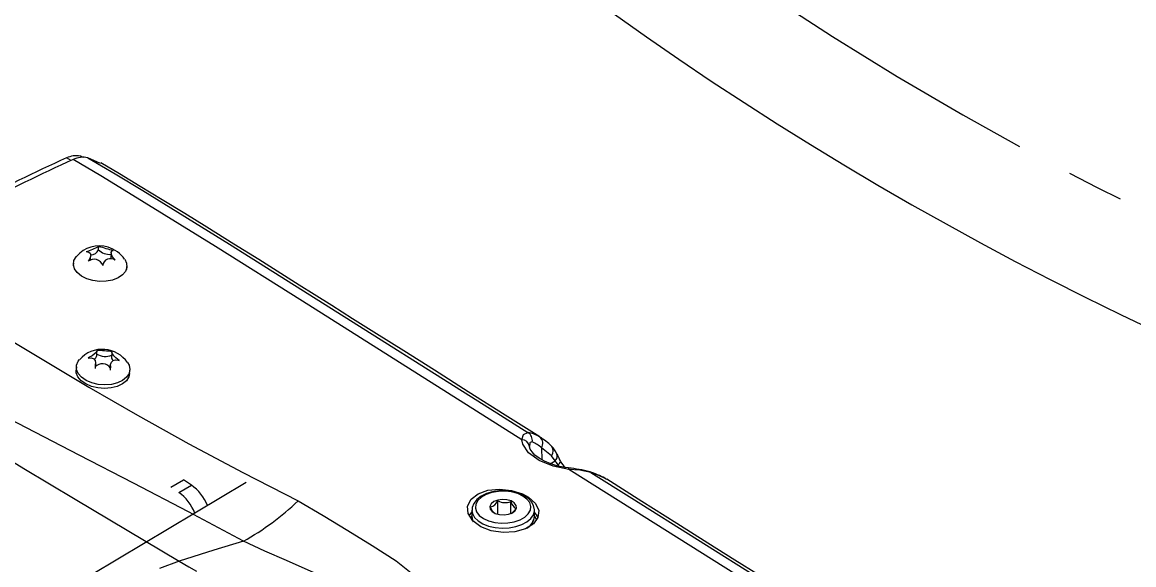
# Model space of a CAD drawing. Header units: millimetres. Extents: x 20 to 768, y 29 to 540.
# Drawn here: x 495.19 to 544.92, y 227.75 to 252.03 of the extents above; entities that cross this region are included whole.
import ezdxf

# ---------------------------------------------------------------- set-up
doc = ezdxf.new("R2010")
doc.units = ezdxf.units.MM
doc.linetypes.add('CENTERX2', pattern=[20.32, 12.7, -2.54, 2.54, -2.54])
doc.styles.add('SLDTEXTSTYLE0', font='TXT', dxfattribs={"width": 0.605})
doc.dimstyles.new('SLDDIMSTYLE1', dxfattribs={"dimtxt": 3.5, "dimasz": 3.5, "dimexe": 0, "dimexo": 0.0625, "dimgap": 0.875, "dimtad": 1, "dimtoh": 1, "dimdec": 4, "dimlfac": 10, "dimzin": 12, "dimdsep": 46, "dimtxsty": 'SLDTEXTSTYLE0', "dimsah": 1, "dimcen": 0.09, "dimadec": 1, "dimazin": 0, "dimtfac": 1, "dimtdec": 3, "dimtofl": 0, "dimtmove": 0, "dimatfit": 3, "dimfxl": 1, "dimfrac": 2, "dimtolj": 1, "dimtzin": 12, "dimarcsym": 0})

# ---------------------------------------------------------------- blocks, each defined once
blk = doc.blocks.new('*D17')
at = {"color": 7, "linetype": 'Continuous', "lineweight": 0, "transparency": 16777216}
for p, q in [((668.128, 378.198), (767.702, 378.198)), ((463.857, 352.151), (457.826, 351.088))]:
    blk.add_line(p, q, dxfattribs=at)
blk.add_arc((611.578, 378.198), 154.624, 190, 0, dxfattribs=at)
for points in [[(766.202, 378.198), (765.624, 374.705), (766.701, 374.693)], [(459.303, 351.348), (459.421, 347.809), (460.479, 348.008)]]:
    blk.add_solid(points, dxfattribs=at)
at = {"color": 7, "linetype": 'Continuous', "lineweight": 0, "transparency": 16777216, "char_height": 3.5, "attachment_point": 1, "rotation": 5, "style": 'SLDTEXTSTYLE0'}
for s, insert in [('%%d', (627.595, 228.914)), ('170', (619.604, 228.225))]:
    blk.add_mtext(s, dxfattribs=dict(at, insert=insert))

msp = doc.modelspace()

# ---------------------------------------------------------------- linework, layer by layer
at = {"color": 8, "linetype": 'Continuous', "lineweight": 15}
for p, q in [((497.370365, 245.840118), (497.166716, 245.957682)), ((497.870498, 245.989767), (497.788493, 246.037107)), ((518.418949, 232.979076), (518.442593, 232.44435)), ((518.810841, 232.27198), (519.027601, 232.397113)), ((519.216013, 232.151673), (519.154947, 232.232381)), ((515.295992, 229.916642), (515.25585, 229.852077))]:
    msp.add_line(p, q, dxfattribs=at)
at = {"color": 7, "linetype": 'Continuous', "lineweight": 15}
for p, q in [((498.694727, 245.716985), (498.12004, 245.968502)), ((498.599757, 241.851887), (498.609552, 242.007952)), ((497.474417, 241.243672), (497.467378, 241.131532)), ((498.232415, 241.350976), (498.247512, 241.591585)), ((499.158372, 241.729755), (499.143275, 241.489146)), ((499.861229, 240.958262), (499.869705, 241.093363)), ((498.517539, 237.119511), (498.529884, 237.316251)), ((499.195582, 237.258909), (499.182664, 237.053018)), ((499.203197, 237.281943), (499.216578, 237.291635)), ((497.606534, 236.614508), (497.596672, 236.457275)), ((498.457264, 236.528773), (498.470186, 236.734661)), ((499.134734, 236.659002), (499.122389, 236.462261)), ((499.99228, 236.312057), (500.001826, 236.464196)), ((518.871824, 232.625083), (518.418949, 232.979076)), ((519.027601, 232.397113), (518.871824, 232.625083)), ((505.205201, 231.435484), (495.866988, 225.855597)), ((501.835313, 231.22083), (502.400999, 231.547393)), ((502.188007, 230.988743), (502.753692, 231.315306)), ((502.753692, 231.315306), (502.400999, 231.547393)), ((521.33677, 231.57109), (521.272968, 231.610066)), ((516.472876, 230.00376), (516.472876, 230.609619)), ((517.046797, 230.038194), (517.046797, 230.573385)), ((515.183307, 229.938063), (515.305479, 230.10065)), ((515.305476, 230.192414), (515.305476, 229.914783)), ((515.305476, 230.192414), (515.305759, 230.176091)), ((515.305476, 229.914783), (515.307232, 229.874308)), ((518.105476, 229.914783), (518.105107, 229.933266)), ((518.105476, 229.914783), (518.105476, 230.192414)), ((518.00077, 229.524378), (518.005473, 229.588173)), ((502.21109, 227.91223), (501.324232, 227.579533))]:
    msp.add_line(p, q, dxfattribs=at)
at = {"color": 7, "linetype": 'Continuous', "lineweight": 15, "flags": 128}
for points in [[(517.534264, 233.345704), (515.517554, 234.622128), (507.72059, 239.55035), (503.826539, 241.997026), (499.94527, 244.399538), (498.701486, 245.154111), (497.46484, 245.885045)], [(497.788493, 246.037107), (497.940922, 245.993344), (497.946977, 245.991369)], [(498.12004, 245.968502), (499.345359, 245.244338), (500.578937, 244.496019), (504.455654, 242.096139), (508.344988, 239.651855), (516.135036, 234.726351), (517.81132, 233.66493)], [(518.34245, 233.467902), (516.802972, 234.442381), (515.144613, 235.492115), (513.628789, 236.451309), (512.260528, 237.316555), (511.041224, 238.086976), (509.969478, 238.76345), (509.041917, 239.348292), (508.253889, 239.844574), (507.581541, 240.267489), (506.750415, 240.789568), (505.768181, 241.405296), (504.657103, 242.099808), (503.447518, 242.852782), (502.453943, 243.468108), (501.449131, 244.086352), (500.463444, 244.687217), (499.533594, 245.246139), (498.703555, 245.733684)], [(498.05294, 241.768267), (498.17262, 241.745838), (498.229152, 241.68998), (498.248028, 241.603815), (498.228716, 241.50367), (498.17557, 241.390748), (498.141026, 241.336442)], [(499.342336, 241.383987), (499.230508, 241.531539), (499.176963, 241.635022), (499.158169, 241.722543), (499.174855, 241.78083), (499.222862, 241.811817), (499.254249, 241.815811)], [(489.106622, 241.268449), (489.860187, 240.81319), (490.794461, 240.230365), (491.903044, 239.531905), (493.173681, 238.733408), (494.592705, 237.851168), (496.146549, 236.901525), (498.170592, 235.695671), (500.345582, 234.44006), (502.646789, 233.157807), (505.049484, 231.872049), (507.528922, 230.605908)], [(499.769176, 241.423916), (499.853681, 241.246542), (499.866465, 241.060645), (499.804195, 240.881524), (499.670789, 240.720446), (499.474633, 240.587519), (499.228044, 240.491094), (498.946525, 240.437239), (498.647759, 240.429321), (498.350517, 240.46787), (498.073481, 240.550429), (497.834056, 240.671835), (497.647287, 240.824436), (497.524907, 240.998661), (497.474607, 241.183577), (497.499545, 241.367527), (497.59816, 241.538988), (497.612895, 241.55617)], [(505.090301, 228.804154), (502.624619, 230.114947), (500.156941, 231.403915), (497.728668, 232.659744), (495.381211, 233.871098), (493.155979, 235.026661), (491.693175, 235.795766), (490.324273, 236.523852), (489.06283, 237.202938), (487.922418, 237.825104), (487.273644, 238.183378), (486.681397, 238.513675), (486.148841, 238.81386), (485.678973, 239.081985), (485.272729, 239.317188)], [(484.484761, 238.637198), (485.33428, 238.116985), (486.333004, 237.504932), (487.466535, 236.810446), (488.720468, 236.042919), (490.080424, 235.211779), (491.532039, 234.326583), (493.060955, 233.39681), (495.263061, 232.063131), (497.546867, 230.687962), (499.875244, 229.296074), (502.21109, 227.91223)], [(498.518804, 237.34582), (498.525116, 237.300651), (498.486192, 237.245138), (498.409334, 237.176043), (498.309803, 237.105721), (498.190715, 237.033789), (498.131982, 237.001129)], [(499.527532, 236.892775), (499.379332, 237.013811), (499.287623, 237.103297), (499.224093, 237.183967), (499.197295, 237.243155), (499.199641, 237.258585)], [(499.89907, 236.797941), (499.965025, 236.678438), (500.002718, 236.492877), (499.965108, 236.31022), (499.854549, 236.141986), (499.677993, 235.998704), (499.446534, 235.889383), (499.174709, 235.820915), (498.879606, 235.797593), (498.579764, 235.820865), (498.29402, 235.889298), (498.040335, 235.998573), (497.834644, 236.141808), (497.689867, 236.310048), (497.615112, 236.49268), (497.61507, 236.678244), (497.689746, 236.855082), (497.748564, 236.930964)], [(498.131982, 237.001129), (498.288033, 237.005235), (498.382731, 236.963356), (498.446345, 236.884059), (498.470518, 236.782992), (498.459473, 236.662273), (498.442936, 236.602269)], [(499.140713, 236.5481), (499.142249, 236.718415), (499.184162, 236.821515), (499.261109, 236.89198), (499.358009, 236.920426), (499.471955, 236.910447), (499.527532, 236.892775)], [(499.991959, 236.306985), (499.955242, 236.153009), (499.844687, 235.984753), (499.66813, 235.84149), (499.436667, 235.732172), (499.164847, 235.663702), (498.869744, 235.64038), (498.569898, 235.663654), (498.284158, 235.732084), (498.030469, 235.841343), (497.824777, 235.984597), (497.680005, 236.152834), (497.605249, 236.335466), (497.596672, 236.457275)], [(517.534264, 233.345704), (517.621456, 233.576991), (517.81132, 233.66493)], [(519.642521, 232.012143), (518.938936, 232.153885), (518.314587, 232.411732), (517.843991, 232.757119), (517.579805, 233.148132), (517.534264, 233.345704)], [(518.005872, 233.245943), (517.915591, 233.223035), (517.902501, 233.204756), (517.878796, 233.042622)], [(519.632702, 232.081472), (519.476518, 232.098581), (519.148723, 232.165393), (518.838824, 232.260151), (518.558458, 232.378681), (518.320535, 232.513526), (518.130613, 232.657472), (517.997121, 232.797086), (517.915961, 232.923754), (517.881489, 233.025525), (517.88107, 233.04956)], [(533.544286, 223.376349), (532.09926, 224.231439), (530.643671, 225.119213), (527.719307, 226.930804), (521.848318, 230.618724), (519.642521, 232.012143)], [(520.629574, 231.881545), (520.141761, 231.977637), (519.642521, 232.012143)], [(520.629574, 231.881545), (522.465599, 230.721332), (528.346467, 227.025315), (531.278839, 225.207777), (532.740895, 224.315581), (534.192516, 223.456346)], [(521.272968, 231.610066), (520.988907, 231.745475), (520.629574, 231.881545)], [(534.799392, 223.212315), (534.029682, 223.664271), (533.224062, 224.14787), (532.440669, 224.624253), (531.724469, 225.063358), (531.109493, 225.442446), (530.628323, 225.740102), (530.182675, 226.016473), (529.646928, 226.349505), (529.014354, 226.74369), (528.125866, 227.298825), (527.079913, 227.954134), (525.866653, 228.716218), (524.478216, 229.590364), (522.909645, 230.579843), (521.337899, 231.57289)], [(517.836847, 230.769655), (518.147287, 230.490091), (518.295627, 230.175578), (518.264804, 229.860032), (518.058766, 229.576282), (517.700536, 229.354367), (517.230202, 229.219386), (516.700678, 229.188241), (516.171583, 229.267029), (515.702364, 229.44921), (515.345865, 229.715587), (515.14294, 230.035759), (515.117303, 230.370987), (515.271215, 230.680064), (515.58526, 230.926263), (516.023201, 231.082805), (516.537703, 231.134191), (517.073334, 231.075992), (517.569598, 230.9157), (517.836847, 230.769655)], [(518.103984, 230.203904), (518.105133, 230.212178), (518.067312, 230.3998), (517.972593, 230.571225), (517.824057, 230.725577), (517.623201, 230.858863), (517.378206, 230.963417), (517.102864, 231.033283), (516.810424, 231.065862), (516.513588, 231.060225), (516.224919, 231.016567), (515.956685, 230.935985), (515.720063, 230.820154), (515.525849, 230.670769), (515.386513, 230.491691), (515.319195, 230.317428), (515.31223, 230.17241)], [(517.205047, 229.667889), (517.462127, 229.755948), (517.67524, 229.876961), (517.831995, 230.023901), (517.923278, 230.188228), (517.943788, 230.360389), (517.892332, 230.530382), (517.771896, 230.688329), (517.589491, 230.825044), (517.355701, 230.93259), (517.084129, 231.00471), (516.790549, 231.037215), (516.492023, 231.028218), (516.205905, 230.978237), (515.948817, 230.890183), (515.735712, 230.769165), (515.578958, 230.622226), (515.487674, 230.457899), (515.467164, 230.285737), (515.51862, 230.115744), (515.639048, 229.957802), (515.821461, 229.821082), (516.055243, 229.713541), (516.326815, 229.641421), (516.620394, 229.608916), (516.91892, 229.617913), (517.205047, 229.667889)], [(507.528922, 230.605908), (508.656136, 229.955289), (509.74791, 229.276813), (510.845946, 228.611548), (511.911145, 227.92974), (512.509665, 227.446791), (513.084221, 226.950318), (513.65362, 226.457788), (514.227751, 225.979553), (514.866947, 225.571211)], [(516.947202, 230.006045), (517.120448, 230.07289), (517.243635, 230.169912), (517.301916, 230.285406), (517.288256, 230.405442), (517.204309, 230.51554), (517.06019, 230.602424), (516.873293, 230.655611), (516.66615, 230.668691), (516.46375, 230.640081), (516.290505, 230.573237), (516.167317, 230.476214), (516.109028, 230.360725), (516.122687, 230.240689), (516.206644, 230.130587), (516.350762, 230.043702), (516.537659, 229.990516), (516.744802, 229.977435), (516.947202, 230.006045)], [(515.3137, 229.86863), (515.313723, 229.821168), (515.354434, 229.705758)], [(505.090301, 228.804154), (503.765761, 228.393606), (502.21109, 227.91223)], [(510.911743, 226.311475), (509.887359, 226.675436), (508.93014, 227.087489), (507.9763, 227.509346), (507.015788, 227.934232), (506.035395, 228.35245), (505.090301, 228.804154)], [(502.21109, 227.91223), (502.642791, 227.658116), (502.981852, 227.458952)]]:
    msp.add_lwpolyline(points, dxfattribs=at)
at = {"color": 8, "linetype": 'Continuous', "lineweight": 15, "flags": 128}
for points in [[(519.642521, 232.012143), (519.641259, 232.046673), (519.63818, 232.068679), (519.633405, 232.077431), (519.632311, 232.077557)], [(520.629574, 231.881545), (520.592671, 231.903013), (520.584863, 231.905999)], [(515.305759, 230.176091), (515.330739, 230.039573), (515.424123, 229.866807), (515.581755, 229.71037), (515.795737, 229.578105), (516.05534, 229.476642), (516.347536, 229.411075), (516.657688, 229.384682), (516.970234, 229.398795), (517.2695, 229.452706)], [(515.307232, 229.874308), (515.330739, 229.761942), (515.369545, 229.673084)], [(517.2695, 229.452706), (517.540489, 229.543705), (517.769608, 229.667233), (517.945358, 229.8171), (518.058941, 229.985784), (518.104659, 230.164828), (518.105383, 230.201898)], [(518.202076, 229.741552), (518.180549, 229.799938), (518.116665, 229.914192)]]:
    msp.add_lwpolyline(points, dxfattribs=at)
at = {"color": 7, "linetype": 'CENTERX2', "lineweight": 0}
msp.add_arc((611.578143, 378.198485), 150, 190, 170, dxfattribs=at)
at = {"color": 7, "linetype": 'Continuous', "lineweight": 15}
for centre, radius, start, end in [((519.264175, 196.082289), 54.551375, 113.8958972, 123.7793194), ((519.60991, 195.917555), 54.654864, 113.9024216, 123.9250177), ((497.594385, 245.08318), 0.973475, 78.4983016, 116.0606594), ((497.914945, 244.965017), 1.02423, 78.448807, 116.0692343), ((498.634096, 240.689673), 1.332838, 72.7580672, 139.6705545), ((497.455393, 243.922076), 2.235163, 285.5060134, 301.0886967), ((498.237239, 242.009724), 0.395388, 271.4115865, 336.4720496), ((499.071946, 242.277182), 0.635483, 222.0089887, 277.343913), ((504.231086, 259.692446), 18.556481, 252.3656174, 254.4428506), ((498.643306, 240.659548), 1.358994, 34.294921, 73.5054179), ((498.396501, 241.015984), 0.40983, 18.2461791, 128.5624396), ((499.134876, 241.09962), 0.351999, 53.8873897, 172.7073204), ((498.758065, 236.074134), 1.317427, 84.7974107, 139.4477948), ((497.204801, 215.90483), 21.481217, 84.6262126, 86.4930354), ((498.776041, 236.034992), 1.354947, 34.4810679, 85.7045521), ((498.271108, 237.149413), 0.248238, 302.3384225, 353.08138), ((498.907896, 237.806604), 0.735299, 238.28948, 292.330581), ((499.417141, 237.047986), 0.234531, 178.7707421, 224.2975776), ((498.771417, 236.312301), 0.438157, 32.5586626, 138.5633632), ((517.529523, 232.992948), 0.352788, 8.0943701, 89.229882), ((517.648677, 232.410483), 1.264946, 56.412002, 82.612627), ((517.604005, 233.314003), 0.407589, 350.3875811, 59.4269454), ((517.32558, 231.63681), 2.09146, 42.5505187, 60.8972423), ((518.119553, 233.183277), 0.362403, 325.7041916, 50.8277396), ((517.460599, 231.948799), 1.407091, 47.0714213, 67.1998494), ((518.251728, 232.389094), 0.909456, 20.3336823, 47.1817248), ((518.362996, 231.751754), 0.926384, 31.2531514, 44.1582835), ((522.583932, 234.209193), 3.784853, 203.4305846, 209.14069), ((520.051721, 232.753667), 0.863804, 206.6061036, 229.475184), ((519.12717, 226.55915), 5.541805, 74.7543721, 84.7658494), ((519.362072, 228.112787), 3.984846, 61.6126491, 72.1632995), ((501.558702, 229.638946), 2.058685, 21.6855844, 54.5168927), ((500.990895, 229.310506), 2.061445, 21.4360111, 54.4991547), ((499.139849, 239.409087), 12.160284, 299.2968834, 313.6201966), ((516.046861, 230.79945), 0.466395, 280.4614877, 335.9824144), ((516.660372, 230.487893), 0.548899, 195.5431439, 232.4841584), ((516.799676, 231.222526), 0.694588, 241.9336158, 290.8413117), ((517.528812, 230.699716), 0.498294, 194.6862792, 239.965639), ((516.828673, 230.49022), 0.502389, 297.8785005, 333.7895481), ((517.534482, 229.913479), 0.569132, 310.3682378, 2.2574038), ((517.578872, 229.579435), 0.740931, 20.3975629, 44.7051451)]:
    msp.add_arc(centre, radius, start, end, dxfattribs=at)
at = {"color": 8, "linetype": 'Continuous', "lineweight": 15}
for centre, radius, start, end in [((518.615176, 232.839552), 0.334463, 320.115994, 40.2217301), ((518.839854, 232.612916), 0.286041, 311.0229995, 19.2753477), ((519.065174, 232.436537), 0.223022, 293.7362857, 341.3409118), ((517.438529, 229.970182), 0.669244, 298.7223843, 355.251758)]:
    msp.add_arc(centre, radius, start, end, dxfattribs=at)

# ---------------------------------------------------------------- dimensions: what is measured, and where the dimension line sits
at = {"color": 7, "linetype": 'Continuous', "lineweight": 0}
dim = msp.add_angular_dim_2l(base=(625.054523, 224.162753), line1=((611.578143, 378.198485), (463.85698, 352.151258)), line2=((668.128225, 378.198485), (456.415654, 378.198485)), text='170%%d', dimstyle='SLDDIMSTYLE1', dxfattribs=at)
dim.commit()
dim.dimension.update_dxf_attribs({"geometry": '*D17', "text_midpoint": (625.054523, 224.162753), "dimtype": 162})

doc.saveas('drawing.dxf')
